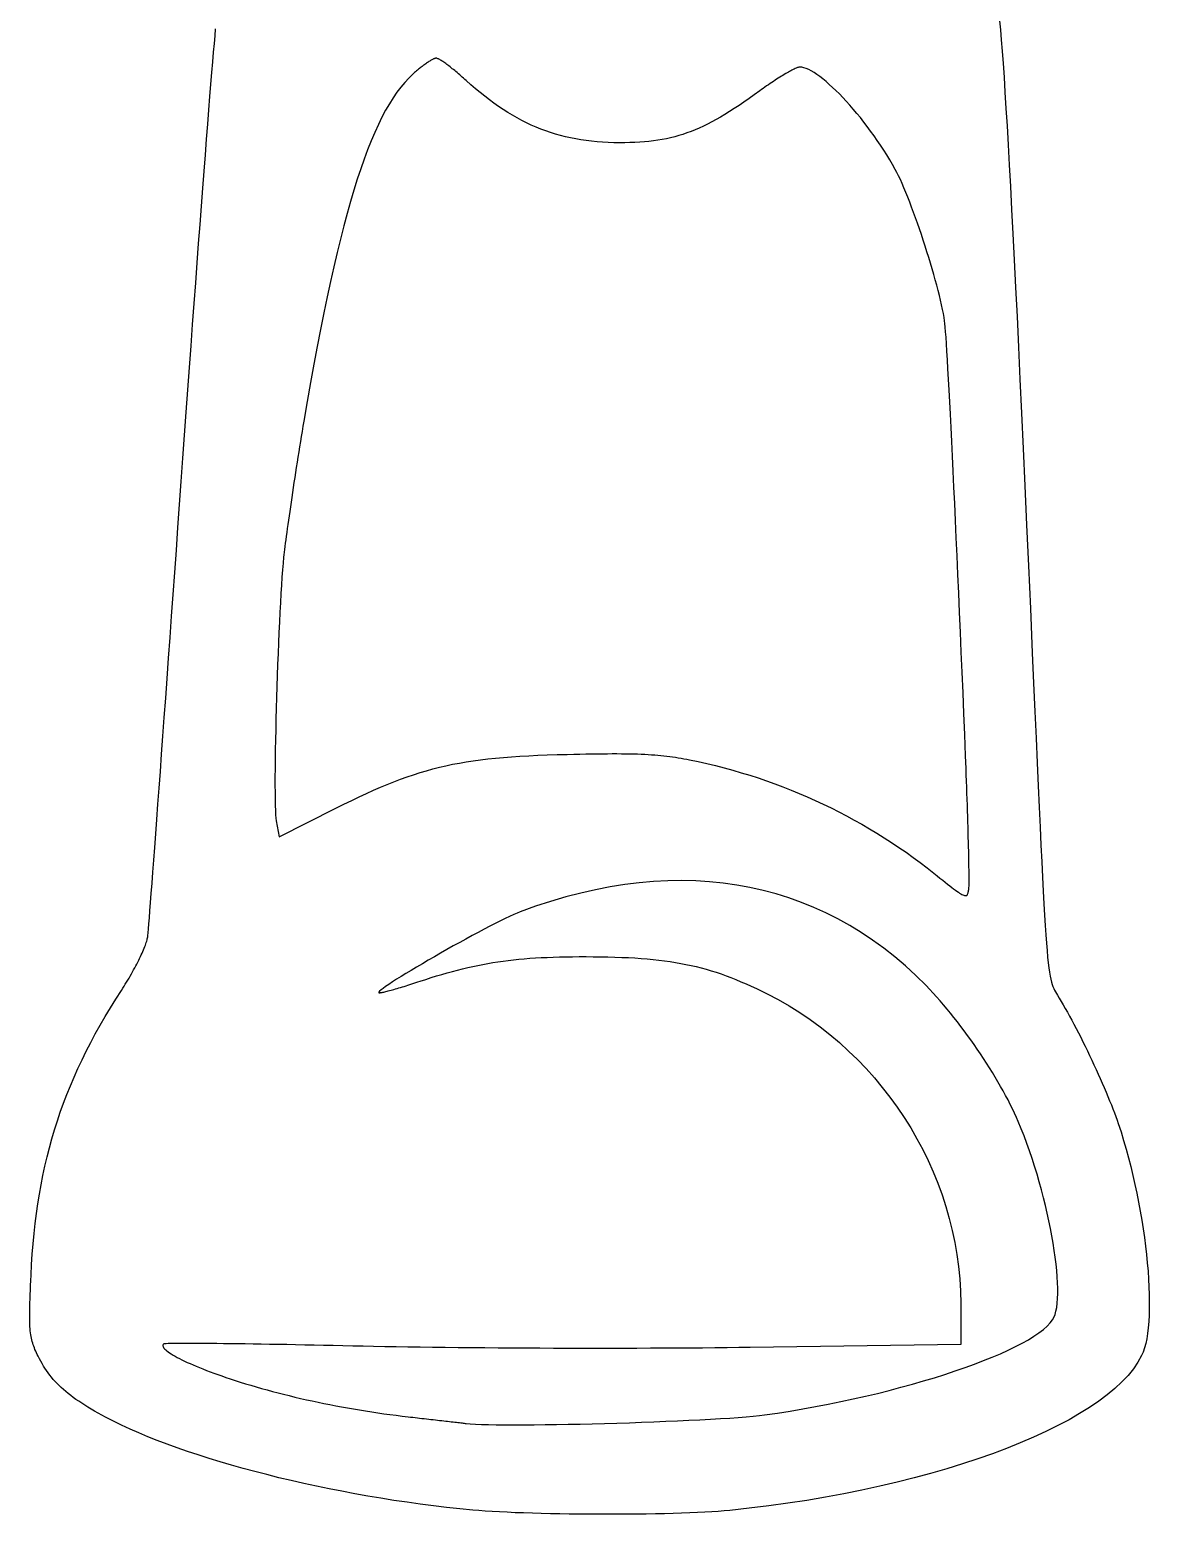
# Model space of a CAD drawing. Extents: x -419 to 419, y -275 to 1047.
# Drawn here: x -167.31 to -140.27, y 259.82 to 295.67 of the extents above; entities that cross this region are included whole.
import ezdxf

# ---------------------------------------------------------------- set-up
doc = ezdxf.new("R2010")
doc.units = 0
doc.layers.get('0').update_dxf_attribs({"linetype": 'CONTINUOUS'})

msp = doc.modelspace()

# ---------------------------------------------------------------- linework, layer by layer
for points in [[(-143.883, 295.888), (-143.863, 295.67), (-143.842, 295.425), (-143.821, 295.152), (-143.799, 294.851), (-143.776, 294.521), (-143.753, 294.16), (-143.728, 293.77), (-143.703, 293.347), (-143.677, 292.893), (-143.649, 292.406), (-143.621, 291.885), (-143.592, 291.329), (-143.561, 290.739), (-143.529, 290.112), (-143.496, 289.448), (-143.462, 288.747), (-143.427, 288.008), (-143.39, 287.23), (-143.352, 286.412), (-143.313, 285.553), (-143.272, 284.653), (-143.229, 283.711), (-143.185, 282.726), (-143.139, 281.697), (-143.092, 280.625), (-143.06, 279.89), (-143.029, 279.203), (-143.001, 278.561), (-142.975, 277.963), (-142.95, 277.407), (-142.926, 276.892), (-142.904, 276.416), (-142.884, 275.977), (-142.864, 275.574), (-142.846, 275.205), (-142.828, 274.868), (-142.812, 274.561), (-142.796, 274.284), (-142.78, 274.034), (-142.765, 273.809), (-142.75, 273.609), (-142.736, 273.431), (-142.722, 273.273), (-142.707, 273.135), (-142.693, 273.014), (-142.678, 272.909), (-142.663, 272.818), (-142.647, 272.739), (-142.63, 272.671), (-142.613, 272.613), (-142.595, 272.561), (-142.576, 272.516), (-142.556, 272.475), (-142.534, 272.436), (-142.512, 272.398), (-142.487, 272.359), (-142.441, 272.285), (-142.394, 272.206), (-142.345, 272.123), (-142.295, 272.036), (-142.244, 271.945), (-142.192, 271.851), (-142.139, 271.754), (-142.086, 271.654), (-142.032, 271.551), (-141.978, 271.446), (-141.924, 271.34), (-141.87, 271.231), (-141.816, 271.121), (-141.762, 271.011), (-141.708, 270.899), (-141.655, 270.787), (-141.603, 270.675), (-141.551, 270.563), (-141.5, 270.451), (-141.451, 270.341), (-141.402, 270.231), (-141.355, 270.122), (-141.31, 270.015), (-141.266, 269.91), (-141.224, 269.807), (-141.183, 269.707), (-141.145, 269.61), (-141.109, 269.515), (-141.076, 269.424), (-141.045, 269.337), (-141.016, 269.253), (-140.95, 269.052), (-140.888, 268.847), (-140.827, 268.638), (-140.77, 268.428), (-140.715, 268.215), (-140.664, 268.001), (-140.615, 267.785), (-140.569, 267.57), (-140.526, 267.354), (-140.486, 267.139), (-140.45, 266.925), (-140.416, 266.712), (-140.386, 266.502), (-140.359, 266.294), (-140.336, 266.089), (-140.315, 265.888), (-140.298, 265.691), (-140.285, 265.499), (-140.275, 265.312), (-140.269, 265.13), (-140.266, 264.955), (-140.267, 264.786), (-140.272, 264.625), (-140.281, 264.471), (-140.293, 264.325), (-140.31, 264.188), (-140.33, 264.06), (-140.354, 263.943), (-140.383, 263.835), (-140.415, 263.738), (-140.452, 263.652), (-140.54, 263.492), (-140.649, 263.333), (-140.778, 263.174), (-140.928, 263.017), (-141.096, 262.86), (-141.283, 262.705), (-141.488, 262.552), (-141.711, 262.401), (-141.95, 262.251), (-142.206, 262.104), (-142.478, 261.96), (-142.765, 261.818), (-143.067, 261.679), (-143.384, 261.543), (-143.714, 261.411), (-144.057, 261.282), (-144.412, 261.157), (-144.78, 261.036), (-145.159, 260.919), (-145.549, 260.806), (-145.949, 260.698), (-146.359, 260.594), (-146.779, 260.496), (-147.207, 260.403), (-147.643, 260.315), (-148.087, 260.233), (-148.538, 260.156), (-148.995, 260.086), (-149.459, 260.022), (-149.928, 259.964), (-150.401, 259.913), (-150.533, 259.901), (-150.677, 259.89), (-150.834, 259.879), (-151.002, 259.869), (-151.18, 259.861), (-151.368, 259.853), (-151.564, 259.846), (-151.768, 259.839), (-151.979, 259.834), (-152.196, 259.829), (-152.418, 259.826), (-152.644, 259.823), (-152.874, 259.821), (-153.106, 259.819), (-153.34, 259.819), (-153.575, 259.819), (-153.81, 259.82), (-154.044, 259.822), (-154.276, 259.825), (-154.505, 259.828), (-154.731, 259.833), (-154.952, 259.838), (-155.168, 259.844), (-155.378, 259.851), (-155.581, 259.858), (-155.776, 259.867), (-155.963, 259.876), (-156.14, 259.886), (-156.306, 259.897), (-156.461, 259.908), (-156.604, 259.921), (-156.605, 259.919), (-156.922, 259.95), (-157.239, 259.985), (-157.557, 260.023), (-157.875, 260.065), (-158.193, 260.109), (-158.511, 260.156), (-158.827, 260.207), (-159.143, 260.26), (-159.456, 260.315), (-159.768, 260.374), (-160.078, 260.435), (-160.385, 260.498), (-160.689, 260.564), (-160.99, 260.633), (-161.288, 260.703), (-161.581, 260.776), (-161.871, 260.85), (-162.155, 260.927), (-162.435, 261.006), (-162.709, 261.086), (-162.978, 261.168), (-163.241, 261.252), (-163.498, 261.337), (-163.748, 261.424), (-163.991, 261.512), (-164.226, 261.602), (-164.454, 261.692), (-164.674, 261.784), (-164.886, 261.877), (-165.089, 261.971), (-165.283, 262.066), (-165.381, 262.116), (-165.476, 262.165), (-165.568, 262.214), (-165.656, 262.262), (-165.741, 262.31), (-165.823, 262.358), (-165.903, 262.405), (-165.979, 262.453), (-166.052, 262.5), (-166.123, 262.547), (-166.191, 262.594), (-166.256, 262.641), (-166.319, 262.688), (-166.38, 262.735), (-166.438, 262.783), (-166.493, 262.831), (-166.547, 262.88), (-166.598, 262.928), (-166.648, 262.978), (-166.695, 263.028), (-166.74, 263.078), (-166.784, 263.13), (-166.826, 263.182), (-166.866, 263.235), (-166.904, 263.289), (-166.941, 263.344), (-166.976, 263.4), (-167.01, 263.457), (-167.043, 263.515), (-167.075, 263.575), (-167.105, 263.635), (-167.126, 263.679), (-167.145, 263.72), (-167.163, 263.761), (-167.181, 263.8), (-167.196, 263.838), (-167.211, 263.876), (-167.225, 263.914), (-167.237, 263.952), (-167.248, 263.99), (-167.259, 264.03), (-167.268, 264.07), (-167.276, 264.112), (-167.283, 264.155), (-167.29, 264.201), (-167.295, 264.249), (-167.299, 264.299), (-167.303, 264.353), (-167.306, 264.41), (-167.308, 264.47), (-167.309, 264.535), (-167.309, 264.604), (-167.309, 264.677), (-167.308, 264.755), (-167.306, 264.838), (-167.303, 264.927), (-167.3, 265.022), (-167.297, 265.123), (-167.293, 265.23), (-167.288, 265.345), (-167.283, 265.466), (-167.277, 265.594), (-167.264, 265.851), (-167.247, 266.104), (-167.227, 266.353), (-167.204, 266.598), (-167.177, 266.84), (-167.147, 267.079), (-167.114, 267.314), (-167.076, 267.546), (-167.035, 267.776), (-166.991, 268.003), (-166.942, 268.227), (-166.89, 268.449), (-166.833, 268.669), (-166.773, 268.887), (-166.709, 269.104), (-166.641, 269.319), (-166.569, 269.532), (-166.492, 269.744), (-166.412, 269.955), (-166.327, 270.166), (-166.237, 270.375), (-166.144, 270.584), (-166.045, 270.793), (-165.943, 271.002), (-165.836, 271.21), (-165.724, 271.419), (-165.607, 271.628), (-165.486, 271.838), (-165.36, 272.048), (-165.229, 272.259), (-165.094, 272.471), (-165.062, 272.521), (-165.031, 272.57), (-165, 272.62), (-164.969, 272.669), (-164.94, 272.719), (-164.91, 272.769), (-164.881, 272.818), (-164.853, 272.867), (-164.826, 272.916), (-164.799, 272.965), (-164.773, 273.013), (-164.747, 273.06), (-164.723, 273.107), (-164.699, 273.153), (-164.676, 273.199), (-164.654, 273.244), (-164.633, 273.287), (-164.613, 273.33), (-164.594, 273.372), (-164.576, 273.413), (-164.559, 273.452), (-164.543, 273.49), (-164.529, 273.527), (-164.515, 273.562), (-164.503, 273.596), (-164.492, 273.628), (-164.483, 273.659), (-164.475, 273.688), (-164.468, 273.715), (-164.463, 273.74), (-164.459, 273.763), (-164.455, 273.799), (-164.448, 273.864), (-164.44, 273.956), (-164.43, 274.076), (-164.419, 274.223), (-164.405, 274.395), (-164.39, 274.591), (-164.373, 274.812), (-164.354, 275.057), (-164.334, 275.324), (-164.312, 275.612), (-164.289, 275.922), (-164.264, 276.252), (-164.238, 276.601), (-164.211, 276.969), (-164.182, 277.355), (-164.153, 277.758), (-164.122, 278.177), (-164.09, 278.612), (-164.058, 279.062), (-164.024, 279.526), (-163.989, 280.003), (-163.954, 280.492), (-163.918, 280.993), (-163.881, 281.505), (-163.843, 282.028), (-163.805, 282.559), (-163.766, 283.099), (-163.727, 283.647), (-163.688, 284.202), (-163.648, 284.764), (-163.608, 285.326), (-163.568, 285.882), (-163.528, 286.432), (-163.489, 286.975), (-163.45, 287.51), (-163.412, 288.036), (-163.374, 288.553), (-163.337, 289.06), (-163.3, 289.556), (-163.264, 290.04), (-163.229, 290.511), (-163.194, 290.969), (-163.16, 291.413), (-163.128, 291.842), (-163.096, 292.255), (-163.066, 292.651), (-163.036, 293.03), (-163.008, 293.391), (-162.981, 293.733), (-162.955, 294.055), (-162.931, 294.356), (-162.908, 294.636), (-162.886, 294.894), (-162.867, 295.129), (-162.848, 295.34), (-162.832, 295.526), (-162.817, 295.688)], [(-144.746, 279.155), (-144.766, 279.657), (-144.787, 280.153), (-144.808, 280.642), (-144.828, 281.124), (-144.848, 281.598), (-144.869, 282.063), (-144.889, 282.518), (-144.908, 282.963), (-144.928, 283.397), (-144.947, 283.819), (-144.966, 284.229), (-144.985, 284.625), (-145.003, 285.007), (-145.021, 285.375), (-145.038, 285.727), (-145.055, 286.063), (-145.071, 286.383), (-145.087, 286.684), (-145.102, 286.968), (-145.116, 287.232), (-145.13, 287.477), (-145.143, 287.701), (-145.155, 287.904), (-145.167, 288.085), (-145.177, 288.243), (-145.187, 288.378), (-145.196, 288.489), (-145.204, 288.575), (-145.211, 288.636), (-145.224, 288.722), (-145.241, 288.816), (-145.261, 288.916), (-145.283, 289.023), (-145.309, 289.135), (-145.337, 289.252), (-145.367, 289.373), (-145.4, 289.499), (-145.435, 289.628), (-145.472, 289.76), (-145.511, 289.894), (-145.551, 290.031), (-145.593, 290.168), (-145.636, 290.307), (-145.681, 290.446), (-145.726, 290.585), (-145.772, 290.723), (-145.818, 290.86), (-145.865, 290.995), (-145.912, 291.128), (-145.96, 291.259), (-146.007, 291.386), (-146.054, 291.509), (-146.101, 291.628), (-146.147, 291.742), (-146.192, 291.85), (-146.236, 291.953), (-146.28, 292.049), (-146.322, 292.139), (-146.362, 292.22), (-146.401, 292.294), (-146.467, 292.412), (-146.536, 292.53), (-146.608, 292.648), (-146.682, 292.765), (-146.758, 292.881), (-146.836, 292.996), (-146.915, 293.11), (-146.997, 293.222), (-147.079, 293.333), (-147.162, 293.441), (-147.246, 293.547), (-147.331, 293.65), (-147.416, 293.751), (-147.501, 293.848), (-147.585, 293.942), (-147.669, 294.032), (-147.753, 294.118), (-147.835, 294.2), (-147.916, 294.278), (-147.996, 294.351), (-148.074, 294.418), (-148.15, 294.481), (-148.224, 294.538), (-148.296, 294.59), (-148.365, 294.635), (-148.431, 294.675), (-148.493, 294.707), (-148.553, 294.733), (-148.609, 294.752), (-148.661, 294.764), (-148.709, 294.768), (-148.719, 294.767), (-148.732, 294.765), (-148.746, 294.761), (-148.762, 294.756), (-148.78, 294.749), (-148.8, 294.741), (-148.822, 294.731), (-148.845, 294.72), (-148.87, 294.708), (-148.897, 294.694), (-148.924, 294.679), (-148.954, 294.664), (-148.984, 294.646), (-149.016, 294.628), (-149.049, 294.609), (-149.083, 294.589), (-149.118, 294.568), (-149.154, 294.546), (-149.19, 294.523), (-149.228, 294.499), (-149.267, 294.474), (-149.306, 294.449), (-149.345, 294.423), (-149.386, 294.396), (-149.426, 294.368), (-149.468, 294.34), (-149.509, 294.312), (-149.551, 294.282), (-149.593, 294.253), (-149.635, 294.223), (-149.677, 294.192), (-149.808, 294.098), (-149.934, 294.008), (-150.057, 293.923), (-150.176, 293.842), (-150.293, 293.766), (-150.406, 293.693), (-150.516, 293.625), (-150.624, 293.56), (-150.73, 293.5), (-150.834, 293.443), (-150.936, 293.39), (-151.037, 293.34), (-151.137, 293.294), (-151.236, 293.251), (-151.335, 293.212), (-151.433, 293.176), (-151.532, 293.142), (-151.63, 293.112), (-151.73, 293.084), (-151.83, 293.06), (-151.931, 293.038), (-152.033, 293.018), (-152.137, 293.001), (-152.243, 292.986), (-152.352, 292.974), (-152.462, 292.964), (-152.575, 292.955), (-152.692, 292.949), (-152.811, 292.945), (-152.934, 292.942), (-153.061, 292.941), (-153.2, 292.942), (-153.337, 292.947), (-153.472, 292.954), (-153.605, 292.963), (-153.736, 292.976), (-153.865, 292.992), (-153.993, 293.011), (-154.118, 293.032), (-154.243, 293.057), (-154.366, 293.085), (-154.487, 293.116), (-154.608, 293.15), (-154.727, 293.187), (-154.845, 293.227), (-154.962, 293.271), (-155.078, 293.318), (-155.193, 293.368), (-155.308, 293.422), (-155.422, 293.479), (-155.535, 293.54), (-155.648, 293.604), (-155.76, 293.671), (-155.872, 293.742), (-155.984, 293.817), (-156.095, 293.895), (-156.207, 293.977), (-156.318, 294.062), (-156.43, 294.152), (-156.542, 294.245), (-156.654, 294.342), (-156.766, 294.442), (-156.798, 294.471), (-156.829, 294.499), (-156.86, 294.527), (-156.892, 294.554), (-156.923, 294.581), (-156.953, 294.607), (-156.984, 294.633), (-157.014, 294.658), (-157.044, 294.683), (-157.073, 294.706), (-157.102, 294.729), (-157.13, 294.752), (-157.157, 294.773), (-157.184, 294.794), (-157.211, 294.814), (-157.236, 294.833), (-157.261, 294.851), (-157.285, 294.868), (-157.307, 294.884), (-157.329, 294.899), (-157.35, 294.913), (-157.37, 294.926), (-157.389, 294.937), (-157.406, 294.948), (-157.423, 294.957), (-157.438, 294.964), (-157.451, 294.971), (-157.464, 294.976), (-157.475, 294.98), (-157.484, 294.982), (-157.492, 294.983), (-157.5, 294.982), (-157.509, 294.981), (-157.518, 294.978), (-157.529, 294.975), (-157.541, 294.97), (-157.554, 294.964), (-157.567, 294.958), (-157.582, 294.951), (-157.597, 294.942), (-157.613, 294.933), (-157.63, 294.923), (-157.648, 294.913), (-157.666, 294.901), (-157.684, 294.889), (-157.704, 294.876), (-157.724, 294.862), (-157.744, 294.848), (-157.765, 294.833), (-157.786, 294.818), (-157.807, 294.802), (-157.829, 294.785), (-157.851, 294.768), (-157.874, 294.75), (-157.897, 294.732), (-157.919, 294.714), (-157.942, 294.695), (-157.965, 294.675), (-157.988, 294.656), (-158.011, 294.636), (-158.035, 294.615), (-158.058, 294.595), (-158.155, 294.501), (-158.251, 294.398), (-158.345, 294.284), (-158.439, 294.16), (-158.531, 294.026), (-158.622, 293.88), (-158.712, 293.724), (-158.8, 293.557), (-158.888, 293.379), (-158.975, 293.189), (-159.061, 292.987), (-159.146, 292.773), (-159.231, 292.548), (-159.314, 292.31), (-159.397, 292.06), (-159.48, 291.797), (-159.562, 291.522), (-159.643, 291.233), (-159.724, 290.931), (-159.805, 290.616), (-159.886, 290.287), (-159.966, 289.945), (-160.046, 289.589), (-160.126, 289.218), (-160.206, 288.834), (-160.286, 288.434), (-160.366, 288.021), (-160.447, 287.592), (-160.527, 287.148), (-160.608, 286.689), (-160.689, 286.214), (-160.709, 286.093), (-160.729, 285.971), (-160.749, 285.848), (-160.77, 285.724), (-160.79, 285.6), (-160.81, 285.475), (-160.83, 285.35), (-160.849, 285.225), (-160.869, 285.101), (-160.888, 284.977), (-160.907, 284.854), (-160.926, 284.732), (-160.944, 284.612), (-160.962, 284.493), (-160.98, 284.376), (-160.997, 284.261), (-161.013, 284.148), (-161.029, 284.038), (-161.045, 283.93), (-161.06, 283.825), (-161.074, 283.723), (-161.087, 283.625), (-161.1, 283.531), (-161.113, 283.44), (-161.124, 283.353), (-161.135, 283.271), (-161.144, 283.193), (-161.153, 283.12), (-161.161, 283.052), (-161.168, 282.99), (-161.175, 282.932), (-161.188, 282.79), (-161.202, 282.629), (-161.215, 282.451), (-161.228, 282.258), (-161.241, 282.052), (-161.254, 281.833), (-161.266, 281.603), (-161.278, 281.364), (-161.29, 281.116), (-161.301, 280.863), (-161.311, 280.604), (-161.321, 280.341), (-161.331, 280.076), (-161.339, 279.811), (-161.348, 279.545), (-161.355, 279.283), (-161.362, 279.023), (-161.367, 278.769), (-161.372, 278.521), (-161.377, 278.28), (-161.38, 278.049), (-161.382, 277.829), (-161.384, 277.621), (-161.384, 277.427), (-161.383, 277.247), (-161.381, 277.084), (-161.378, 276.939), (-161.374, 276.814), (-161.368, 276.709), (-161.362, 276.626), (-161.354, 276.567), (-161.281, 276.182), (-159.911, 276.869), (-159.719, 276.965), (-159.532, 277.056), (-159.351, 277.142), (-159.175, 277.224), (-159.003, 277.302), (-158.836, 277.375), (-158.671, 277.444), (-158.51, 277.508), (-158.351, 277.569), (-158.193, 277.626), (-158.037, 277.68), (-157.881, 277.73), (-157.726, 277.776), (-157.57, 277.819), (-157.413, 277.859), (-157.255, 277.896), (-157.094, 277.93), (-156.931, 277.961), (-156.765, 277.99), (-156.595, 278.016), (-156.421, 278.039), (-156.242, 278.061), (-156.057, 278.08), (-155.867, 278.097), (-155.671, 278.112), (-155.467, 278.126), (-155.256, 278.138), (-155.037, 278.148), (-154.809, 278.157), (-154.572, 278.165), (-154.326, 278.171), (-154.169, 278.175), (-154.018, 278.178), (-153.874, 278.181), (-153.736, 278.183), (-153.604, 278.185), (-153.476, 278.186), (-153.355, 278.187), (-153.238, 278.188), (-153.126, 278.188), (-153.018, 278.187), (-152.915, 278.186), (-152.815, 278.184), (-152.72, 278.182), (-152.628, 278.18), (-152.539, 278.176), (-152.453, 278.173), (-152.37, 278.168), (-152.29, 278.163), (-152.212, 278.158), (-152.136, 278.151), (-152.062, 278.145), (-151.99, 278.137), (-151.919, 278.129), (-151.849, 278.12), (-151.78, 278.111), (-151.712, 278.101), (-151.644, 278.09), (-151.576, 278.079), (-151.508, 278.066), (-151.44, 278.053), (-151.371, 278.04), (-151.161, 277.995), (-150.951, 277.948), (-150.742, 277.898), (-150.534, 277.844), (-150.328, 277.787), (-150.123, 277.728), (-149.919, 277.665), (-149.716, 277.6), (-149.515, 277.531), (-149.315, 277.46), (-149.116, 277.385), (-148.919, 277.308), (-148.723, 277.228), (-148.528, 277.145), (-148.335, 277.059), (-148.144, 276.97), (-147.954, 276.878), (-147.765, 276.783), (-147.578, 276.686), (-147.393, 276.585), (-147.209, 276.482), (-147.027, 276.376), (-146.847, 276.268), (-146.668, 276.156), (-146.491, 276.042), (-146.316, 275.925), (-146.142, 275.805), (-145.971, 275.682), (-145.801, 275.557), (-145.633, 275.429), (-145.467, 275.299), (-145.392, 275.239), (-145.322, 275.183), (-145.256, 275.131), (-145.195, 275.082), (-145.139, 275.038), (-145.086, 274.996), (-145.037, 274.959), (-144.992, 274.925), (-144.951, 274.894), (-144.913, 274.867), (-144.878, 274.843), (-144.847, 274.822), (-144.818, 274.804), (-144.793, 274.789), (-144.77, 274.778), (-144.749, 274.769), (-144.731, 274.763), (-144.715, 274.76), (-144.701, 274.759), (-144.688, 274.761), (-144.677, 274.766), (-144.668, 274.773), (-144.66, 274.783), (-144.654, 274.795), (-144.648, 274.809), (-144.643, 274.825), (-144.638, 274.844), (-144.635, 274.864), (-144.631, 274.887), (-144.628, 274.911), (-144.624, 274.938), (-144.623, 274.957), (-144.621, 274.984), (-144.62, 275.018), (-144.619, 275.06), (-144.619, 275.109), (-144.619, 275.165), (-144.619, 275.227), (-144.62, 275.296), (-144.621, 275.371), (-144.622, 275.452), (-144.623, 275.539), (-144.625, 275.631), (-144.627, 275.729), (-144.629, 275.831), (-144.632, 275.939), (-144.635, 276.051), (-144.638, 276.168), (-144.641, 276.288), (-144.645, 276.413), (-144.648, 276.541), (-144.652, 276.673), (-144.657, 276.809), (-144.661, 276.947), (-144.666, 277.088), (-144.671, 277.232), (-144.676, 277.378), (-144.681, 277.526), (-144.687, 277.676), (-144.693, 277.828), (-144.699, 277.981), (-144.705, 278.136), (-144.705, 278.136), (-144.725, 278.648), (-144.746, 279.155)], [(-144.487, 263.445), (-144.268, 263.529), (-144.059, 263.614), (-143.86, 263.698), (-143.674, 263.783), (-143.499, 263.868), (-143.336, 263.952), (-143.187, 264.036), (-143.052, 264.119), (-142.931, 264.201), (-142.825, 264.282), (-142.734, 264.362), (-142.659, 264.44), (-142.601, 264.517), (-142.57, 264.574), (-142.543, 264.644), (-142.521, 264.724), (-142.504, 264.816), (-142.492, 264.917), (-142.483, 265.028), (-142.479, 265.148), (-142.479, 265.276), (-142.484, 265.412), (-142.492, 265.556), (-142.504, 265.706), (-142.52, 265.863), (-142.54, 266.026), (-142.564, 266.193), (-142.591, 266.366), (-142.622, 266.542), (-142.655, 266.722), (-142.693, 266.905), (-142.733, 267.09), (-142.776, 267.277), (-142.823, 267.465), (-142.872, 267.655), (-142.924, 267.844), (-142.979, 268.033), (-143.037, 268.222), (-143.096, 268.408), (-143.159, 268.593), (-143.223, 268.776), (-143.29, 268.955), (-143.359, 269.131), (-143.43, 269.302), (-143.474, 269.403), (-143.521, 269.506), (-143.571, 269.611), (-143.624, 269.717), (-143.678, 269.824), (-143.736, 269.933), (-143.796, 270.043), (-143.858, 270.153), (-143.922, 270.265), (-143.988, 270.376), (-144.056, 270.489), (-144.126, 270.601), (-144.198, 270.714), (-144.271, 270.827), (-144.346, 270.939), (-144.422, 271.051), (-144.499, 271.163), (-144.578, 271.274), (-144.657, 271.384), (-144.738, 271.493), (-144.82, 271.601), (-144.902, 271.708), (-144.985, 271.813), (-145.068, 271.917), (-145.152, 272.019), (-145.237, 272.119), (-145.321, 272.217), (-145.406, 272.313), (-145.491, 272.406), (-145.575, 272.497), (-145.66, 272.585), (-145.906, 272.83), (-146.158, 273.062), (-146.416, 273.282), (-146.68, 273.49), (-146.949, 273.685), (-147.223, 273.868), (-147.503, 274.038), (-147.787, 274.197), (-148.077, 274.343), (-148.371, 274.476), (-148.67, 274.597), (-148.974, 274.705), (-149.282, 274.801), (-149.595, 274.885), (-149.912, 274.956), (-150.233, 275.014), (-150.558, 275.06), (-150.887, 275.093), (-151.219, 275.114), (-151.556, 275.122), (-151.895, 275.117), (-152.239, 275.1), (-152.585, 275.069), (-152.935, 275.027), (-153.287, 274.971), (-153.643, 274.903), (-154.001, 274.821), (-154.363, 274.727), (-154.726, 274.62), (-155.092, 274.501), (-155.461, 274.368), (-155.534, 274.339), (-155.619, 274.302), (-155.716, 274.258), (-155.822, 274.207), (-155.938, 274.15), (-156.063, 274.087), (-156.194, 274.019), (-156.332, 273.948), (-156.474, 273.872), (-156.621, 273.793), (-156.771, 273.711), (-156.923, 273.628), (-157.077, 273.543), (-157.23, 273.457), (-157.383, 273.37), (-157.533, 273.284), (-157.681, 273.199), (-157.825, 273.115), (-157.963, 273.034), (-158.096, 272.954), (-158.222, 272.878), (-158.34, 272.806), (-158.449, 272.738), (-158.548, 272.674), (-158.636, 272.617), (-158.712, 272.565), (-158.775, 272.52), (-158.823, 272.482), (-158.857, 272.452), (-158.875, 272.43), (-158.875, 272.417), (-158.872, 272.415), (-158.866, 272.414), (-158.857, 272.414), (-158.846, 272.415), (-158.832, 272.417), (-158.816, 272.419), (-158.798, 272.422), (-158.778, 272.426), (-158.756, 272.431), (-158.732, 272.437), (-158.705, 272.443), (-158.677, 272.45), (-158.647, 272.458), (-158.616, 272.466), (-158.582, 272.475), (-158.548, 272.485), (-158.511, 272.495), (-158.473, 272.506), (-158.434, 272.517), (-158.393, 272.529), (-158.351, 272.541), (-158.308, 272.554), (-158.264, 272.568), (-158.219, 272.582), (-158.173, 272.596), (-158.126, 272.611), (-158.078, 272.626), (-158.03, 272.642), (-157.98, 272.658), (-157.93, 272.674), (-157.88, 272.691), (-157.744, 272.736), (-157.611, 272.779), (-157.48, 272.819), (-157.351, 272.858), (-157.224, 272.894), (-157.099, 272.929), (-156.975, 272.962), (-156.852, 272.993), (-156.73, 273.022), (-156.609, 273.05), (-156.487, 273.075), (-156.366, 273.099), (-156.244, 273.122), (-156.122, 273.142), (-155.999, 273.162), (-155.875, 273.179), (-155.749, 273.195), (-155.622, 273.21), (-155.493, 273.223), (-155.362, 273.235), (-155.228, 273.246), (-155.092, 273.255), (-154.953, 273.263), (-154.81, 273.269), (-154.664, 273.275), (-154.514, 273.279), (-154.361, 273.282), (-154.202, 273.284), (-154.04, 273.286), (-153.872, 273.286), (-153.699, 273.285), (-153.518, 273.283), (-153.343, 273.279), (-153.173, 273.275), (-153.009, 273.269), (-152.849, 273.262), (-152.694, 273.253), (-152.543, 273.243), (-152.396, 273.231), (-152.253, 273.218), (-152.113, 273.202), (-151.977, 273.186), (-151.843, 273.167), (-151.713, 273.146), (-151.584, 273.124), (-151.458, 273.099), (-151.333, 273.073), (-151.21, 273.044), (-151.089, 273.013), (-150.968, 272.98), (-150.848, 272.945), (-150.729, 272.907), (-150.61, 272.867), (-150.49, 272.824), (-150.371, 272.779), (-150.25, 272.731), (-150.129, 272.681), (-150.006, 272.628), (-149.882, 272.572), (-149.757, 272.514), (-149.629, 272.452), (-149.499, 272.388), (-149.23, 272.247), (-148.968, 272.096), (-148.711, 271.936), (-148.461, 271.767), (-148.218, 271.589), (-147.981, 271.403), (-147.752, 271.209), (-147.529, 271.007), (-147.314, 270.798), (-147.106, 270.581), (-146.907, 270.358), (-146.715, 270.128), (-146.531, 269.892), (-146.355, 269.649), (-146.188, 269.401), (-146.03, 269.148), (-145.88, 268.89), (-145.74, 268.627), (-145.609, 268.359), (-145.487, 268.087), (-145.374, 267.812), (-145.272, 267.532), (-145.18, 267.25), (-145.097, 266.964), (-145.025, 266.676), (-144.964, 266.386), (-144.913, 266.093), (-144.874, 265.799), (-144.845, 265.503), (-144.828, 265.207), (-144.822, 264.909), (-144.822, 263.92), (-149.906, 263.847), (-150.182, 263.843), (-150.466, 263.84), (-150.758, 263.837), (-151.058, 263.834), (-151.364, 263.832), (-151.677, 263.83), (-151.995, 263.828), (-152.318, 263.827), (-152.645, 263.826), (-152.975, 263.825), (-153.308, 263.824), (-153.643, 263.824), (-153.98, 263.825), (-154.317, 263.825), (-154.655, 263.826), (-154.991, 263.827), (-155.327, 263.829), (-155.66, 263.831), (-155.991, 263.833), (-156.318, 263.835), (-156.641, 263.838), (-156.96, 263.841), (-157.273, 263.844), (-157.58, 263.848), (-157.881, 263.852), (-158.174, 263.856), (-158.459, 263.861), (-158.735, 263.865), (-159.002, 263.87), (-159.258, 263.876), (-159.504, 263.881), (-159.743, 263.887), (-159.979, 263.892), (-160.211, 263.898), (-160.44, 263.903), (-160.665, 263.907), (-160.886, 263.912), (-161.102, 263.916), (-161.313, 263.92), (-161.519, 263.923), (-161.72, 263.927), (-161.914, 263.93), (-162.103, 263.933), (-162.285, 263.935), (-162.46, 263.937), (-162.628, 263.939), (-162.788, 263.941), (-162.94, 263.943), (-163.085, 263.944), (-163.221, 263.945), (-163.348, 263.945), (-163.466, 263.945), (-163.575, 263.945), (-163.674, 263.945), (-163.763, 263.944), (-163.841, 263.943), (-163.909, 263.942), (-163.966, 263.94), (-164.011, 263.938), (-164.045, 263.936), (-164.066, 263.934), (-164.076, 263.931), (-164.086, 263.917), (-164.091, 263.902), (-164.092, 263.886), (-164.088, 263.869), (-164.079, 263.85), (-164.065, 263.83), (-164.047, 263.809), (-164.024, 263.787), (-163.997, 263.764), (-163.966, 263.74), (-163.93, 263.716), (-163.89, 263.69), (-163.847, 263.663), (-163.799, 263.636), (-163.748, 263.608), (-163.692, 263.579), (-163.633, 263.549), (-163.571, 263.519), (-163.505, 263.488), (-163.435, 263.457), (-163.362, 263.425), (-163.286, 263.393), (-163.207, 263.361), (-163.125, 263.328), (-163.04, 263.295), (-162.951, 263.261), (-162.86, 263.227), (-162.766, 263.194), (-162.67, 263.16), (-162.571, 263.126), (-162.47, 263.092), (-162.346, 263.051), (-162.222, 263.012), (-162.096, 262.973), (-161.968, 262.934), (-161.839, 262.896), (-161.709, 262.859), (-161.577, 262.823), (-161.445, 262.787), (-161.311, 262.752), (-161.176, 262.718), (-161.04, 262.684), (-160.903, 262.651), (-160.765, 262.619), (-160.626, 262.587), (-160.486, 262.556), (-160.345, 262.526), (-160.204, 262.497), (-160.061, 262.469), (-159.918, 262.441), (-159.775, 262.414), (-159.63, 262.388), (-159.486, 262.363), (-159.34, 262.339), (-159.195, 262.315), (-159.048, 262.292), (-158.902, 262.27), (-158.755, 262.249), (-158.608, 262.229), (-158.461, 262.21), (-158.313, 262.192), (-158.165, 262.174), (-158.111, 262.168), (-158.056, 262.162), (-158.001, 262.155), (-157.945, 262.149), (-157.89, 262.142), (-157.835, 262.136), (-157.78, 262.13), (-157.725, 262.123), (-157.671, 262.117), (-157.617, 262.111), (-157.563, 262.105), (-157.51, 262.099), (-157.459, 262.093), (-157.407, 262.087), (-157.357, 262.081), (-157.308, 262.075), (-157.26, 262.07), (-157.214, 262.064), (-157.168, 262.059), (-157.125, 262.054), (-157.082, 262.049), (-157.042, 262.045), (-157.003, 262.04), (-156.966, 262.036), (-156.931, 262.032), (-156.897, 262.028), (-156.867, 262.024), (-156.838, 262.021), (-156.812, 262.018), (-156.788, 262.015), (-156.766, 262.013), (-156.668, 262.003), (-156.545, 261.996), (-156.399, 261.99), (-156.231, 261.985), (-156.043, 261.982), (-155.836, 261.98), (-155.613, 261.979), (-155.375, 261.979), (-155.123, 261.981), (-154.859, 261.984), (-154.586, 261.988), (-154.304, 261.993), (-154.015, 261.999), (-153.721, 262.006), (-153.424, 262.013), (-153.124, 262.022), (-152.825, 262.031), (-152.528, 262.042), (-152.233, 262.052), (-151.944, 262.064), (-151.661, 262.076), (-151.386, 262.089), (-151.121, 262.102), (-150.868, 262.116), (-150.627, 262.13), (-150.402, 262.144), (-150.193, 262.159), (-150.003, 262.174), (-149.832, 262.189), (-149.683, 262.205), (-149.557, 262.22), (-149.557, 262.221), (-149.248, 262.265), (-148.94, 262.313), (-148.633, 262.365), (-148.327, 262.42), (-148.022, 262.478), (-147.72, 262.539), (-147.421, 262.604), (-147.125, 262.67), (-146.834, 262.74), (-146.547, 262.812), (-146.265, 262.885), (-145.989, 262.961), (-145.72, 263.039), (-145.457, 263.118), (-145.202, 263.198), (-144.955, 263.28), (-144.717, 263.362), (-144.487, 263.445)]]:
    msp.add_lwpolyline(points)

doc.saveas('drawing.dxf')
